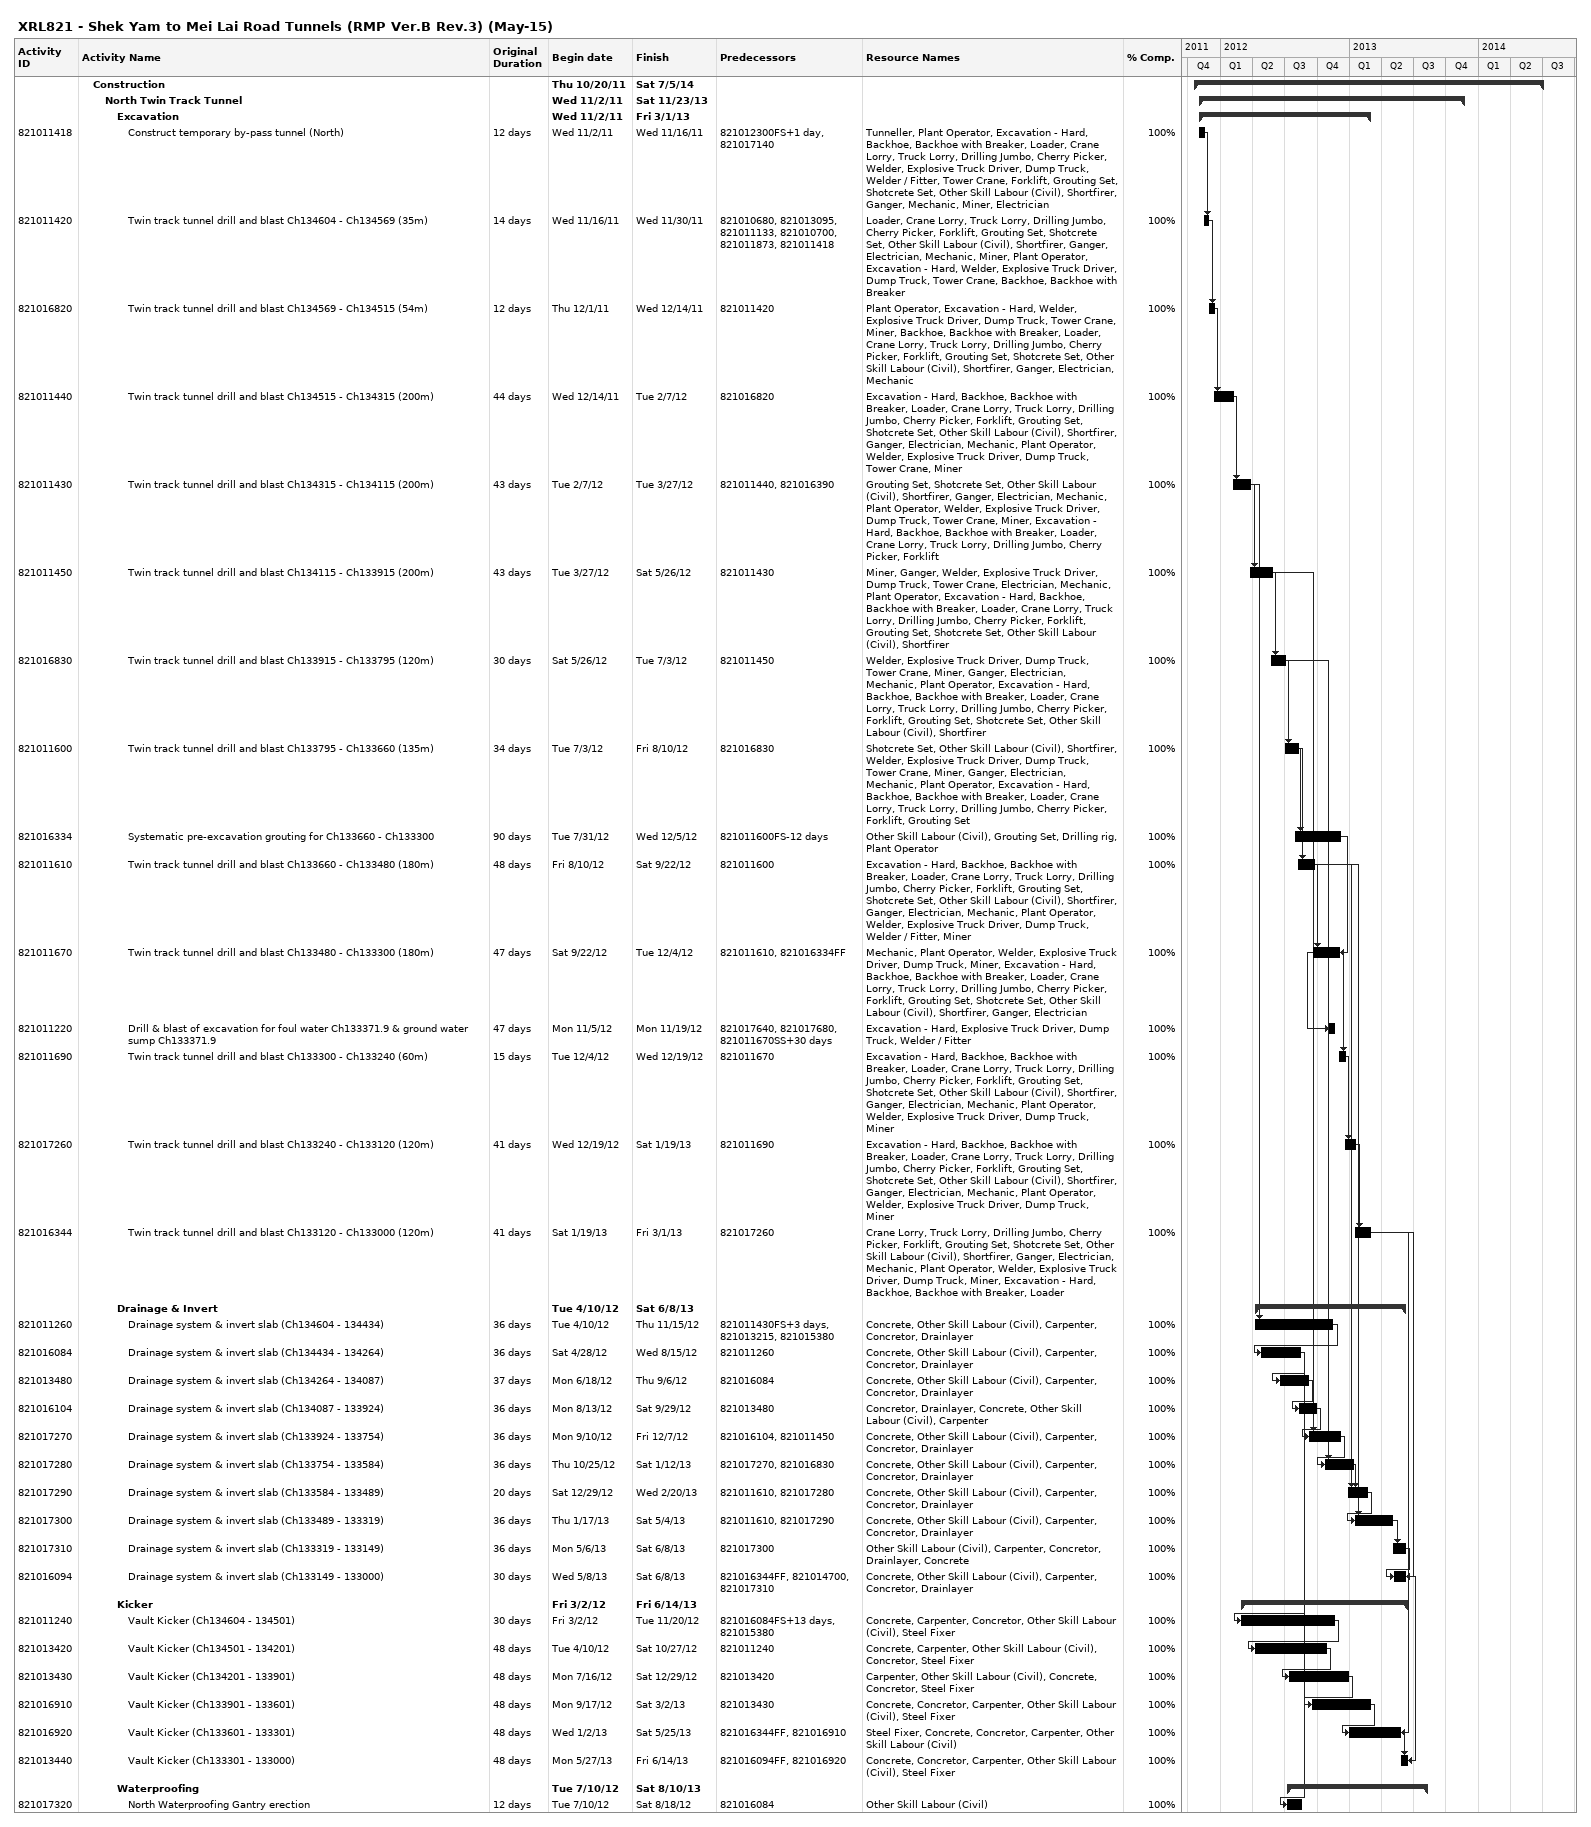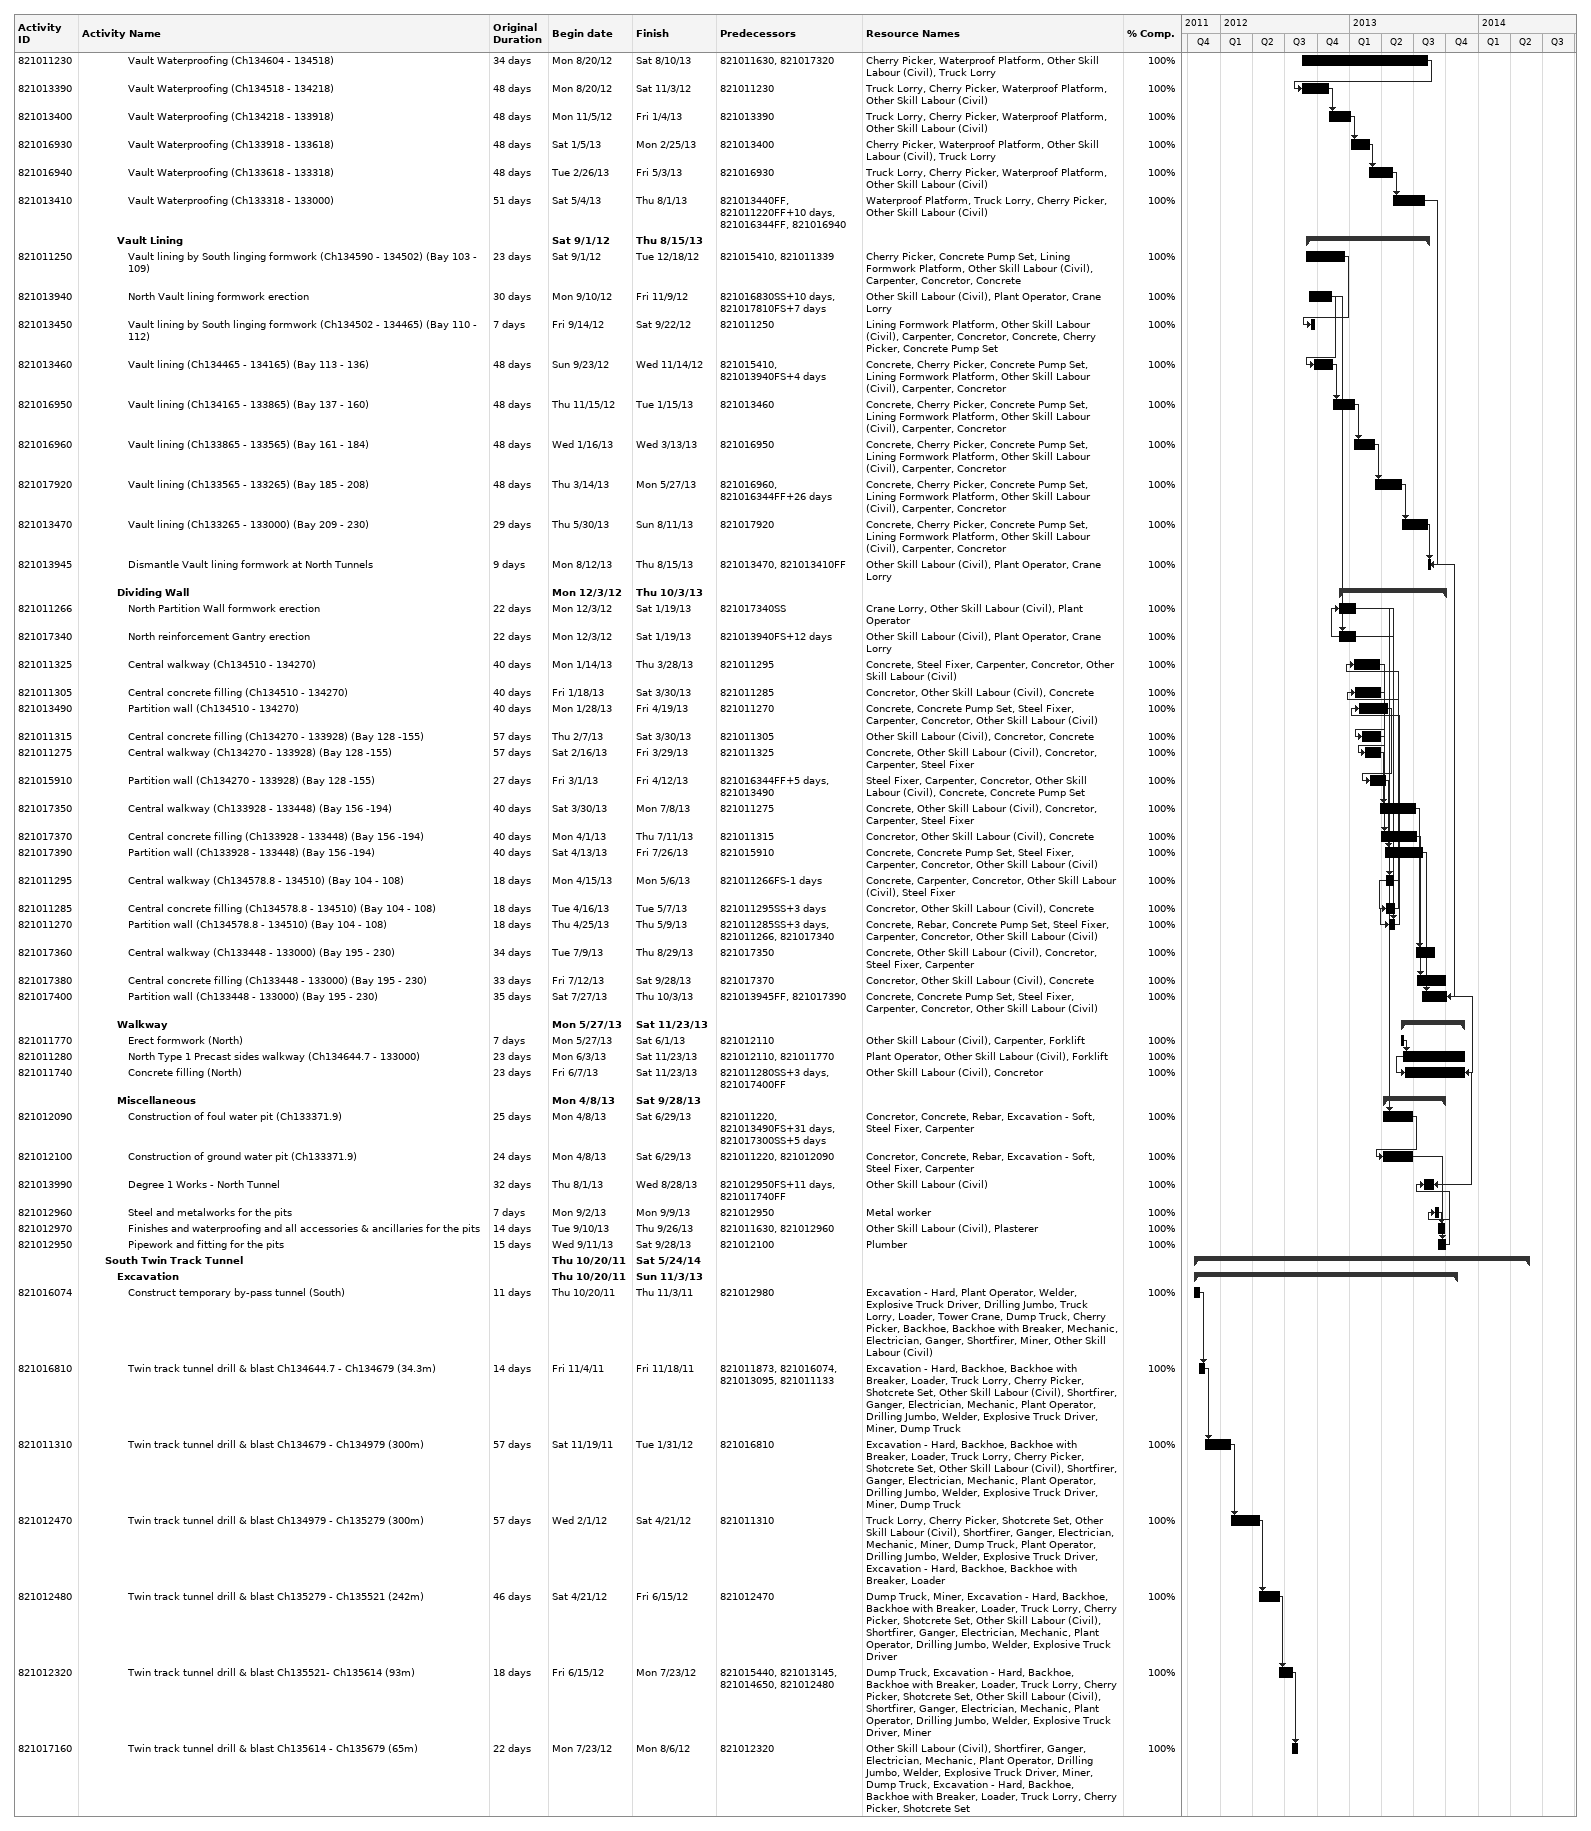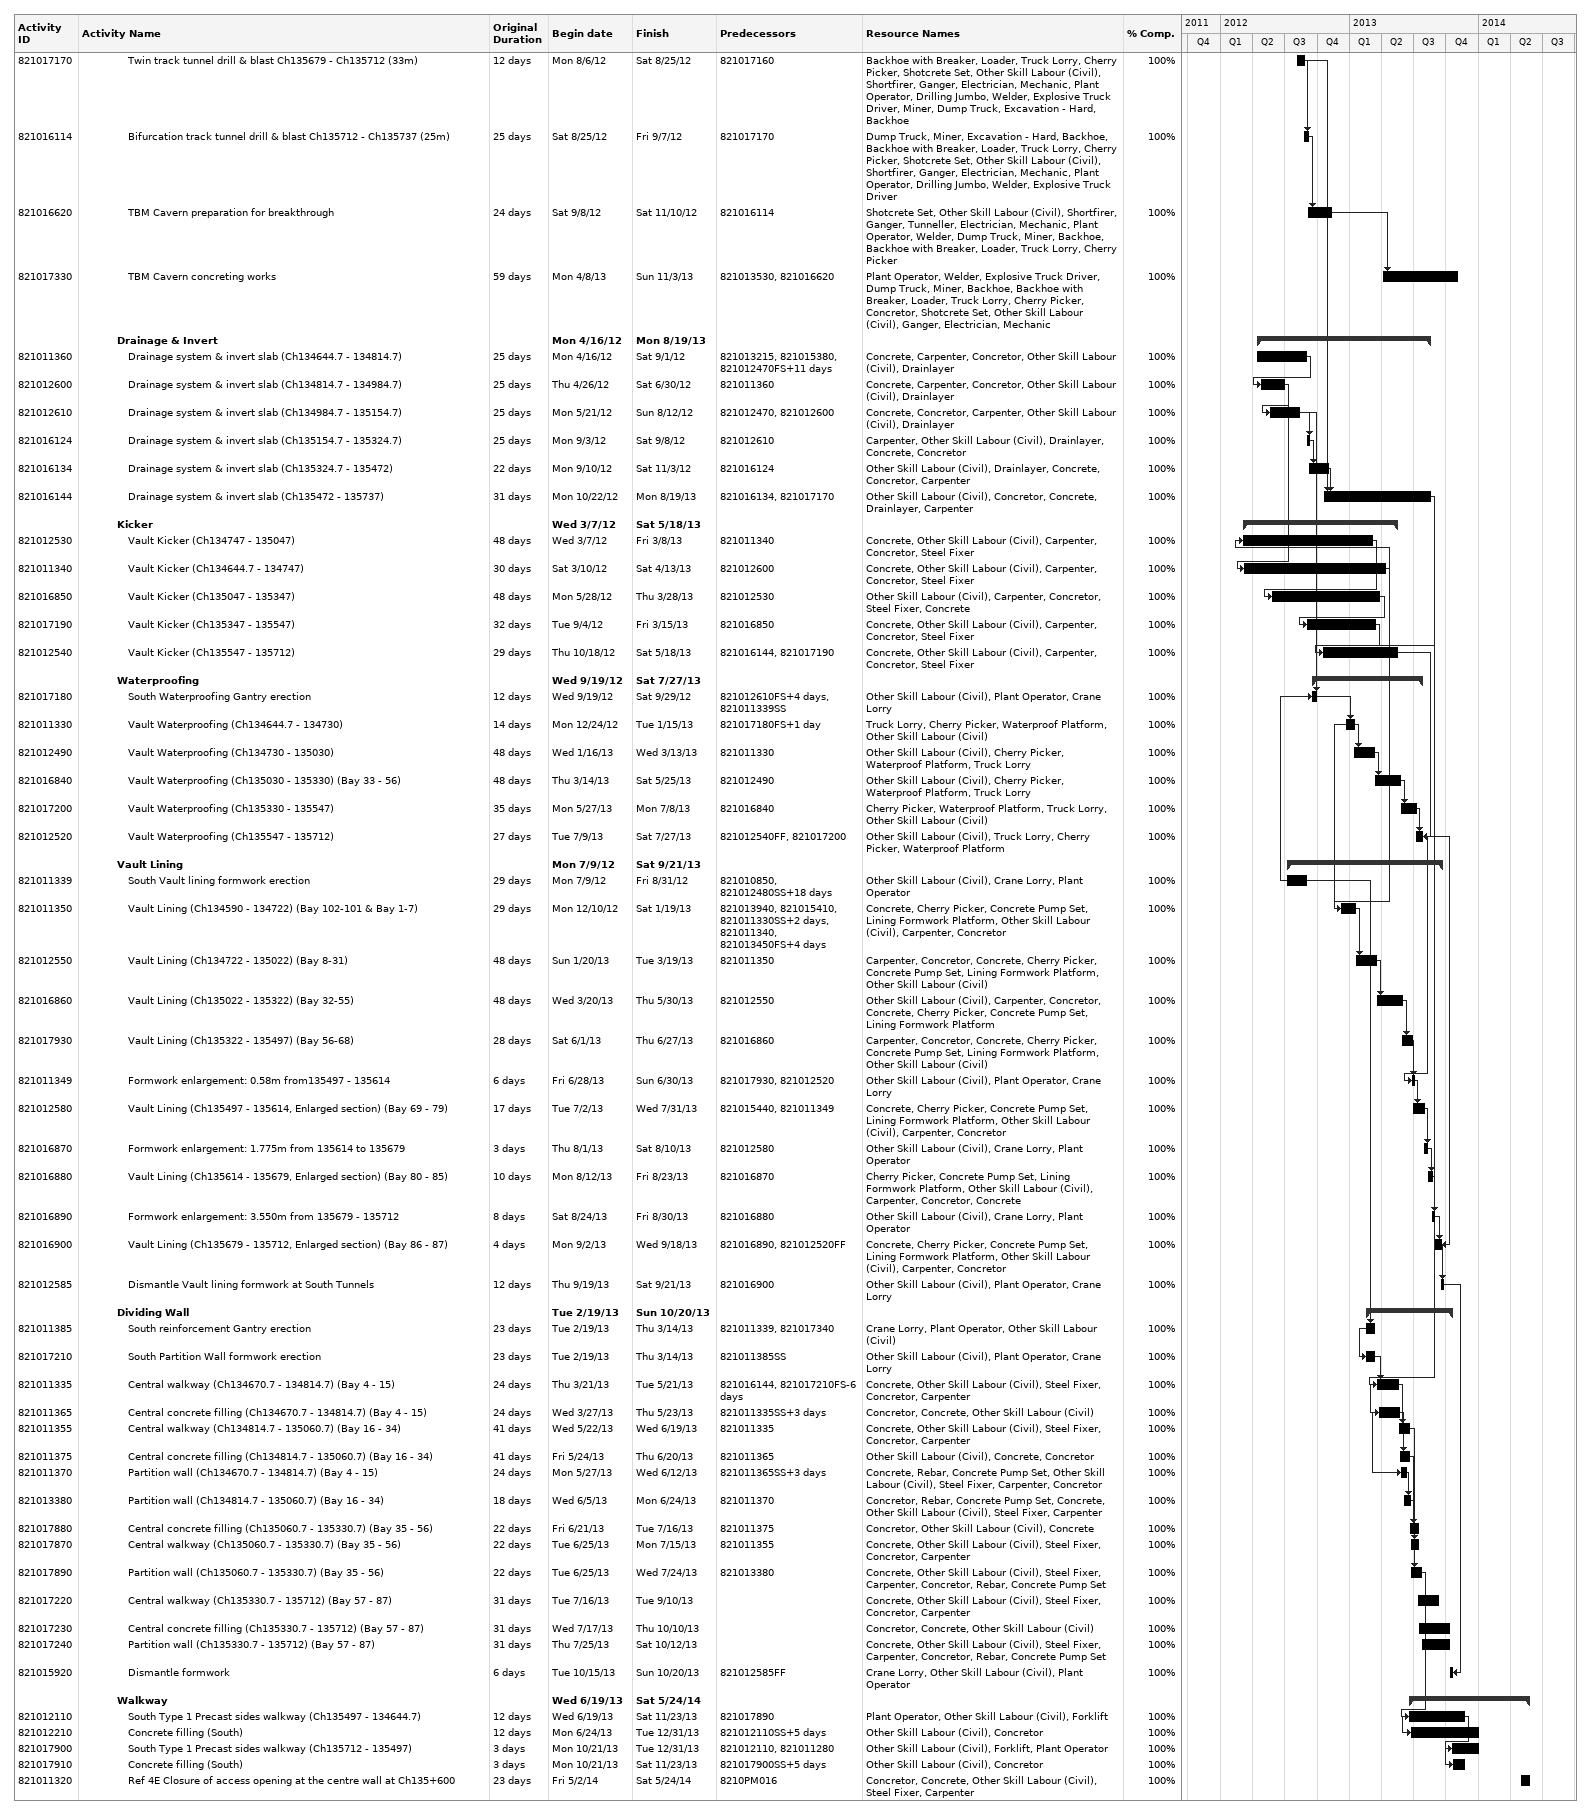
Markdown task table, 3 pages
XRL821 - Shek Yam to Mei Lai Road Tunnels (RMP Ver.B Rev.3) (May-15)

| ID | Level | Task | Original duration | Start | Finish | Predecessors | Resources | % complete |
|---|---|---|---|---|---|---|---|---|
|  | 2 | **Construction** |  | 2011-10-20 | 2014-07-05 |  |  |  |
|  | 3 | **North Twin Track Tunnel** |  | 2011-11-02 | 2013-11-23 |  |  |  |
|  | 4 | **Excavation** |  | 2011-11-02 | 2013-03-01 |  |  |  |
| 821011418 | 5 | Construct temporary by-pass tunnel (North) | 12d | 2011-11-02 | 2011-11-16 | 821012300FS+1d, 821017140 | Tunneller, Plant Operator, Excavation - Hard, Backhoe, Backhoe with Breaker, Loader, Crane Lorry, Truck Lorry, Drilling Jumbo, Cherry Picker, Welder, Explosive Truck Driver, Dump Truck, Welder / Fitter, Tower Crane, Forklift, Grouting Set, Shotcrete Set, Other Skill Labour (Civil), Shortfirer, Ganger, Mechanic, Miner, Electrician | 100 |
| 821011420 | 5 | Twin track tunnel drill and blast Ch134604 - Ch134569 (35m) | 14d | 2011-11-16 | 2011-11-30 | 821010680, 821013095, 821011133, 821010700, 821011873, 821011418 | Loader, Crane Lorry, Truck Lorry, Drilling Jumbo, Cherry Picker, Forklift, Grouting Set, Shotcrete Set, Other Skill Labour (Civil), Shortfirer, Ganger, Electrician, Mechanic, Miner, Plant Operator, Excavation - Hard, Welder, Explosive Truck Driver, Dump Truck, Tower Crane, Backhoe, Backhoe with Breaker | 100 |
| 821016820 | 5 | Twin track tunnel drill and blast Ch134569 - Ch134515 (54m) | 12d | 2011-12-01 | 2011-12-14 | 821011420 | Plant Operator, Excavation - Hard, Welder, Explosive Truck Driver, Dump Truck, Tower Crane, Miner, Backhoe, Backhoe with Breaker, Loader, Crane Lorry, Truck Lorry, Drilling Jumbo, Cherry Picker, Forklift, Grouting Set, Shotcrete Set, Other Skill Labour (Civil), Shortfirer, Ganger, Electrician, Mechanic | 100 |
| 821011440 | 5 | Twin track tunnel drill and blast Ch134515 - Ch134315 (200m) | 44d | 2011-12-14 | 2012-02-07 | 821016820 | Excavation - Hard, Backhoe, Backhoe with Breaker, Loader, Crane Lorry, Truck Lorry, Drilling Jumbo, Cherry Picker, Forklift, Grouting Set, Shotcrete Set, Other Skill Labour (Civil), Shortfirer, Ganger, Electrician, Mechanic, Plant Operator, Welder, Explosive Truck Driver, Dump Truck, Tower Crane, Miner | 100 |
| 821011430 | 5 | Twin track tunnel drill and blast Ch134315 - Ch134115 (200m) | 43d | 2012-02-07 | 2012-03-27 | 821011440, 821016390 | Grouting Set, Shotcrete Set, Other Skill Labour (Civil), Shortfirer, Ganger, Electrician, Mechanic, Plant Operator, Welder, Explosive Truck Driver, Dump Truck, Tower Crane, Miner, Excavation - Hard, Backhoe, Backhoe with Breaker, Loader, Crane Lorry, Truck Lorry, Drilling Jumbo, Cherry Picker, Forklift | 100 |
| 821011450 | 5 | Twin track tunnel drill and blast Ch134115 - Ch133915 (200m) | 43d | 2012-03-27 | 2012-05-26 | 821011430 | Miner, Ganger, Welder, Explosive Truck Driver, Dump Truck, Tower Crane, Electrician, Mechanic, Plant Operator, Excavation - Hard, Backhoe, Backhoe with Breaker, Loader, Crane Lorry, Truck Lorry, Drilling Jumbo, Cherry Picker, Forklift, Grouting Set, Shotcrete Set, Other Skill Labour (Civil), Shortfirer | 100 |
| 821016830 | 5 | Twin track tunnel drill and blast Ch133915 - Ch133795 (120m) | 30d | 2012-05-26 | 2012-07-03 | 821011450 | Welder, Explosive Truck Driver, Dump Truck, Tower Crane, Miner, Ganger, Electrician, Mechanic, Plant Operator, Excavation - Hard, Backhoe, Backhoe with Breaker, Loader, Crane Lorry, Truck Lorry, Drilling Jumbo, Cherry Picker, Forklift, Grouting Set, Shotcrete Set, Other Skill Labour (Civil), Shortfirer | 100 |
| 821011600 | 5 | Twin track tunnel drill and blast Ch133795 - Ch133660 (135m) | 34d | 2012-07-03 | 2012-08-10 | 821016830 | Shotcrete Set, Other Skill Labour (Civil), Shortfirer, Welder, Explosive Truck Driver, Dump Truck, Tower Crane, Miner, Ganger, Electrician, Mechanic, Plant Operator, Excavation - Hard, Backhoe, Backhoe with Breaker, Loader, Crane Lorry, Truck Lorry, Drilling Jumbo, Cherry Picker, Forklift, Grouting Set | 100 |
| 821016334 | 5 | Systematic pre-excavation grouting for Ch133660 - Ch133300 | 90d | 2012-07-31 | 2012-12-05 | 821011600FS-12d | Other Skill Labour (Civil), Grouting Set, Drilling rig, Plant Operator | 100 |
| 821011610 | 5 | Twin track tunnel drill and blast Ch133660 - Ch133480 (180m) | 48d | 2012-08-10 | 2012-09-22 | 821011600 | Excavation - Hard, Backhoe, Backhoe with Breaker, Loader, Crane Lorry, Truck Lorry, Drilling Jumbo, Cherry Picker, Forklift, Grouting Set, Shotcrete Set, Other Skill Labour (Civil), Shortfirer, Ganger, Electrician, Mechanic, Plant Operator, Welder, Explosive Truck Driver, Dump Truck, Welder / Fitter, Miner | 100 |
| 821011670 | 5 | Twin track tunnel drill and blast Ch133480 - Ch133300 (180m) | 47d | 2012-09-22 | 2012-12-04 | 821011610, 821016334FF | Mechanic, Plant Operator, Welder, Explosive Truck Driver, Dump Truck, Miner, Excavation - Hard, Backhoe, Backhoe with Breaker, Loader, Crane Lorry, Truck Lorry, Drilling Jumbo, Cherry Picker, Forklift, Grouting Set, Shotcrete Set, Other Skill Labour (Civil), Shortfirer, Ganger, Electrician | 100 |
| 821011220 | 5 | Drill & blast of excavation for foul water Ch133371.9 & ground water sump Ch133371.9 | 47d | 2012-11-05 | 2012-11-19 | 821017640, 821017680, 821011670SS+30d | Excavation - Hard, Explosive Truck Driver, Dump Truck, Welder / Fitter | 100 |
| 821011690 | 5 | Twin track tunnel drill and blast Ch133300 - Ch133240 (60m) | 15d | 2012-12-04 | 2012-12-19 | 821011670 | Excavation - Hard, Backhoe, Backhoe with Breaker, Loader, Crane Lorry, Truck Lorry, Drilling Jumbo, Cherry Picker, Forklift, Grouting Set, Shotcrete Set, Other Skill Labour (Civil), Shortfirer, Ganger, Electrician, Mechanic, Plant Operator, Welder, Explosive Truck Driver, Dump Truck, Miner | 100 |
| 821017260 | 5 | Twin track tunnel drill and blast Ch133240 - Ch133120 (120m) | 41d | 2012-12-19 | 2013-01-19 | 821011690 | Excavation - Hard, Backhoe, Backhoe with Breaker, Loader, Crane Lorry, Truck Lorry, Drilling Jumbo, Cherry Picker, Forklift, Grouting Set, Shotcrete Set, Other Skill Labour (Civil), Shortfirer, Ganger, Electrician, Mechanic, Plant Operator, Welder, Explosive Truck Driver, Dump Truck, Miner | 100 |
| 821016344 | 5 | Twin track tunnel drill and blast Ch133120 - Ch133000 (120m) | 41d | 2013-01-19 | 2013-03-01 | 821017260 | Crane Lorry, Truck Lorry, Drilling Jumbo, Cherry Picker, Forklift, Grouting Set, Shotcrete Set, Other Skill Labour (Civil), Shortfirer, Ganger, Electrician, Mechanic, Plant Operator, Welder, Explosive Truck Driver, Dump Truck, Miner, Excavation - Hard, Backhoe, Backhoe with Breaker, Loader | 100 |
|  | 4 | **Drainage & Invert** |  | 2012-04-10 | 2013-06-08 |  |  |  |
| 821011260 | 5 | Drainage system & invert slab (Ch134604 - 134434) | 36d | 2012-04-10 | 2012-11-15 | 821011430FS+3d, 821013215, 821015380 | Concrete, Other Skill Labour (Civil), Carpenter, Concretor, Drainlayer | 100 |
| 821016084 | 5 | Drainage system & invert slab (Ch134434 - 134264) | 36d | 2012-04-28 | 2012-08-15 | 821011260 | Concrete, Other Skill Labour (Civil), Carpenter, Concretor, Drainlayer | 100 |
| 821013480 | 5 | Drainage system & invert slab (Ch134264 - 134087) | 37d | 2012-06-18 | 2012-09-06 | 821016084 | Concrete, Other Skill Labour (Civil), Carpenter, Concretor, Drainlayer | 100 |
| 821016104 | 5 | Drainage system & invert slab (Ch134087 - 133924) | 36d | 2012-08-13 | 2012-09-29 | 821013480 | Concretor, Drainlayer, Concrete, Other Skill Labour (Civil), Carpenter | 100 |
| 821017270 | 5 | Drainage system & invert slab (Ch133924 - 133754) | 36d | 2012-09-10 | 2012-12-07 | 821016104, 821011450 | Concrete, Other Skill Labour (Civil), Carpenter, Concretor, Drainlayer | 100 |
| 821017280 | 5 | Drainage system & invert slab (Ch133754 - 133584) | 36d | 2012-10-25 | 2013-01-12 | 821017270, 821016830 | Concrete, Other Skill Labour (Civil), Carpenter, Concretor, Drainlayer | 100 |
| 821017290 | 5 | Drainage system & invert slab (Ch133584 - 133489) | 20d | 2012-12-29 | 2013-02-20 | 821011610, 821017280 | Concrete, Other Skill Labour (Civil), Carpenter, Concretor, Drainlayer | 100 |
| 821017300 | 5 | Drainage system & invert slab (Ch133489 - 133319) | 36d | 2013-01-17 | 2013-05-04 | 821011610, 821017290 | Concrete, Other Skill Labour (Civil), Carpenter, Concretor, Drainlayer | 100 |
| 821017310 | 5 | Drainage system & invert slab (Ch133319 - 133149) | 36d | 2013-05-06 | 2013-06-08 | 821017300 | Other Skill Labour (Civil), Carpenter, Concretor, Drainlayer, Concrete | 100 |
| 821016094 | 5 | Drainage system & invert slab (Ch133149 - 133000) | 30d | 2013-05-08 | 2013-06-08 | 821016344FF, 821014700, 821017310 | Concrete, Other Skill Labour (Civil), Carpenter, Concretor, Drainlayer | 100 |
|  | 4 | **Kicker** |  | 2012-03-02 | 2013-06-14 |  |  |  |
| 821011240 | 5 | Vault Kicker (Ch134604 - 134501) | 30d | 2012-03-02 | 2012-11-20 | 821016084FS+13d, 821015380 | Concrete, Carpenter, Concretor, Other Skill Labour (Civil), Steel Fixer | 100 |
| 821013420 | 5 | Vault Kicker (Ch134501 - 134201) | 48d | 2012-04-10 | 2012-10-27 | 821011240 | Concrete, Carpenter, Other Skill Labour (Civil), Concretor, Steel Fixer | 100 |
| 821013430 | 5 | Vault Kicker (Ch134201 - 133901) | 48d | 2012-07-16 | 2012-12-29 | 821013420 | Carpenter, Other Skill Labour (Civil), Concrete, Concretor, Steel Fixer | 100 |
| 821016910 | 5 | Vault Kicker (Ch133901 - 133601) | 48d | 2012-09-17 | 2013-03-02 | 821013430 | Concrete, Concretor, Carpenter, Other Skill Labour (Civil), Steel Fixer | 100 |
| 821016920 | 5 | Vault Kicker (Ch133601 - 133301) | 48d | 2013-01-02 | 2013-05-25 | 821016344FF, 821016910 | Steel Fixer, Concrete, Concretor, Carpenter, Other Skill Labour (Civil) | 100 |
| 821013440 | 5 | Vault Kicker (Ch133301 - 133000) | 48d | 2013-05-27 | 2013-06-14 | 821016094FF, 821016920 | Concrete, Concretor, Carpenter, Other Skill Labour (Civil), Steel Fixer | 100 |
|  | 4 | **Waterproofing** |  | 2012-07-10 | 2013-08-10 |  |  |  |
| 821017320 | 5 | North Waterproofing Gantry erection | 12d | 2012-07-10 | 2012-08-18 | 821016084 | Other Skill Labour (Civil) | 100 |
| 821011230 | 5 | Vault Waterproofing (Ch134604 - 134518) | 34d | 2012-08-20 | 2013-08-10 | 821011630, 821017320 | Cherry Picker, Waterproof Platform, Other Skill Labour (Civil), Truck Lorry | 100 |
| 821013390 | 5 | Vault Waterproofing (Ch134518 - 134218) | 48d | 2012-08-20 | 2012-11-03 | 821011230 | Truck Lorry, Cherry Picker, Waterproof Platform, Other Skill Labour (Civil) | 100 |
| 821013400 | 5 | Vault Waterproofing (Ch134218 - 133918) | 48d | 2012-11-05 | 2013-01-04 | 821013390 | Truck Lorry, Cherry Picker, Waterproof Platform, Other Skill Labour (Civil) | 100 |
| 821016930 | 5 | Vault Waterproofing (Ch133918 - 133618) | 48d | 2013-01-05 | 2013-02-25 | 821013400 | Cherry Picker, Waterproof Platform, Other Skill Labour (Civil), Truck Lorry | 100 |
| 821016940 | 5 | Vault Waterproofing (Ch133618 - 133318) | 48d | 2013-02-26 | 2013-05-03 | 821016930 | Truck Lorry, Cherry Picker, Waterproof Platform, Other Skill Labour (Civil) | 100 |
| 821013410 | 5 | Vault Waterproofing (Ch133318 - 133000) | 51d | 2013-05-04 | 2013-08-01 | 821013440FF, 821011220FF+10d, 821016344FF, 821016940 | Waterproof Platform, Truck Lorry, Cherry Picker, Other Skill Labour (Civil) | 100 |
|  | 4 | **Vault Lining** |  | 2012-09-01 | 2013-08-15 |  |  |  |
| 821011250 | 5 | Vault lining by South linging formwork (Ch134590 - 134502) (Bay 103 - 109) | 23d | 2012-09-01 | 2012-12-18 | 821015410, 821011339 | Cherry Picker, Concrete Pump Set, Lining Formwork Platform, Other Skill Labour (Civil), Carpenter, Concretor, Concrete | 100 |
| 821013940 | 5 | North Vault lining formwork erection | 30d | 2012-09-10 | 2012-11-09 | 821016830SS+10d, 821017810FS+7d | Other Skill Labour (Civil), Plant Operator, Crane Lorry | 100 |
| 821013450 | 5 | Vault lining by South linging formwork (Ch134502 - 134465) (Bay 110 - 112) | 7d | 2012-09-14 | 2012-09-22 | 821011250 | Lining Formwork Platform, Other Skill Labour (Civil), Carpenter, Concretor, Concrete, Cherry Picker, Concrete Pump Set | 100 |
| 821013460 | 5 | Vault lining (Ch134465 - 134165) (Bay 113 - 136) | 48d | 2012-09-23 | 2012-11-14 | 821015410, 821013940FS+4d | Concrete, Cherry Picker, Concrete Pump Set, Lining Formwork Platform, Other Skill Labour (Civil), Carpenter, Concretor | 100 |
| 821016950 | 5 | Vault lining (Ch134165 - 133865) (Bay 137 - 160) | 48d | 2012-11-15 | 2013-01-15 | 821013460 | Concrete, Cherry Picker, Concrete Pump Set, Lining Formwork Platform, Other Skill Labour (Civil), Carpenter, Concretor | 100 |
| 821016960 | 5 | Vault lining (Ch133865 - 133565) (Bay 161 - 184) | 48d | 2013-01-16 | 2013-03-13 | 821016950 | Concrete, Cherry Picker, Concrete Pump Set, Lining Formwork Platform, Other Skill Labour (Civil), Carpenter, Concretor | 100 |
| 821017920 | 5 | Vault lining (Ch133565 - 133265) (Bay 185 - 208) | 48d | 2013-03-14 | 2013-05-27 | 821016960, 821016344FF+26d | Concrete, Cherry Picker, Concrete Pump Set, Lining Formwork Platform, Other Skill Labour (Civil), Carpenter, Concretor | 100 |
| 821013470 | 5 | Vault lining (Ch133265 - 133000) (Bay 209 - 230) | 29d | 2013-05-30 | 2013-08-11 | 821017920 | Concrete, Cherry Picker, Concrete Pump Set, Lining Formwork Platform, Other Skill Labour (Civil), Carpenter, Concretor | 100 |
| 821013945 | 5 | Dismantle Vault lining formwork at North Tunnels | 9d | 2013-08-12 | 2013-08-15 | 821013470, 821013410FF | Other Skill Labour (Civil), Plant Operator, Crane Lorry | 100 |
|  | 4 | **Dividing Wall** |  | 2012-12-03 | 2013-10-03 |  |  |  |
| 821011266 | 5 | North Partition Wall formwork erection | 22d | 2012-12-03 | 2013-01-19 | 821017340SS | Crane Lorry, Other Skill Labour (Civil), Plant Operator | 100 |
| 821017340 | 5 | North reinforcement Gantry erection | 22d | 2012-12-03 | 2013-01-19 | 821013940FS+12d | Other Skill Labour (Civil), Plant Operator, Crane Lorry | 100 |
| 821011325 | 5 | Central walkway (Ch134510 - 134270) | 40d | 2013-01-14 | 2013-03-28 | 821011295 | Concrete, Steel Fixer, Carpenter, Concretor, Other Skill Labour (Civil) | 100 |
| 821011305 | 5 | Central concrete filling (Ch134510 - 134270) | 40d | 2013-01-18 | 2013-03-30 | 821011285 | Concretor, Other Skill Labour (Civil), Concrete | 100 |
| 821013490 | 5 | Partition wall (Ch134510 - 134270) | 40d | 2013-01-28 | 2013-04-19 | 821011270 | Concrete, Concrete Pump Set, Steel Fixer, Carpenter, Concretor, Other Skill Labour (Civil) | 100 |
| 821011315 | 5 | Central concrete filling (Ch134270 - 133928) (Bay 128 -155) | 57d | 2013-02-07 | 2013-03-30 | 821011305 | Other Skill Labour (Civil), Concretor, Concrete | 100 |
| 821011275 | 5 | Central walkway (Ch134270 - 133928) (Bay 128 -155) | 57d | 2013-02-16 | 2013-03-29 | 821011325 | Concrete, Other Skill Labour (Civil), Concretor, Carpenter, Steel Fixer | 100 |
| 821015910 | 5 | Partition wall (Ch134270 - 133928) (Bay 128 -155) | 27d | 2013-03-01 | 2013-04-12 | 821016344FF+5d, 821013490 | Steel Fixer, Carpenter, Concretor, Other Skill Labour (Civil), Concrete, Concrete Pump Set | 100 |
| 821017350 | 5 | Central walkway (Ch133928 - 133448) (Bay 156 -194) | 40d | 2013-03-30 | 2013-07-08 | 821011275 | Concrete, Other Skill Labour (Civil), Concretor, Carpenter, Steel Fixer | 100 |
| 821017370 | 5 | Central concrete filling (Ch133928 - 133448) (Bay 156 -194) | 40d | 2013-04-01 | 2013-07-11 | 821011315 | Concretor, Other Skill Labour (Civil), Concrete | 100 |
| 821017390 | 5 | Partition wall (Ch133928 - 133448) (Bay 156 -194) | 40d | 2013-04-13 | 2013-07-26 | 821015910 | Concrete, Concrete Pump Set, Steel Fixer, Carpenter, Concretor, Other Skill Labour (Civil) | 100 |
| 821011295 | 5 | Central walkway (Ch134578.8 - 134510) (Bay 104 - 108) | 18d | 2013-04-15 | 2013-05-06 | 821011266FS-1d | Concrete, Carpenter, Concretor, Other Skill Labour (Civil), Steel Fixer | 100 |
| 821011285 | 5 | Central concrete filling (Ch134578.8 - 134510) (Bay 104 - 108) | 18d | 2013-04-16 | 2013-05-07 | 821011295SS+3d | Concretor, Other Skill Labour (Civil), Concrete | 100 |
| 821011270 | 5 | Partition wall (Ch134578.8 - 134510) (Bay 104 - 108) | 18d | 2013-04-25 | 2013-05-09 | 821011285SS+3d, 821011266, 821017340 | Concrete, Rebar, Concrete Pump Set, Steel Fixer, Carpenter, Concretor, Other Skill Labour (Civil) | 100 |
| 821017360 | 5 | Central walkway (Ch133448 - 133000) (Bay 195 - 230) | 34d | 2013-07-09 | 2013-08-29 | 821017350 | Concrete, Other Skill Labour (Civil), Concretor, Steel Fixer, Carpenter | 100 |
| 821017380 | 5 | Central concrete filling (Ch133448 - 133000) (Bay 195 - 230) | 33d | 2013-07-12 | 2013-09-28 | 821017370 | Concretor, Other Skill Labour (Civil), Concrete | 100 |
| 821017400 | 5 | Partition wall (Ch133448 - 133000) (Bay 195 - 230) | 35d | 2013-07-27 | 2013-10-03 | 821013945FF, 821017390 | Concrete, Concrete Pump Set, Steel Fixer, Carpenter, Concretor, Other Skill Labour (Civil) | 100 |
|  | 4 | **Walkway** |  | 2013-05-27 | 2013-11-23 |  |  |  |
| 821011770 | 5 | Erect formwork (North) | 7d | 2013-05-27 | 2013-06-01 | 821012110 | Other Skill Labour (Civil), Carpenter, Forklift | 100 |
| 821011280 | 5 | North Type 1 Precast sides walkway (Ch134644.7 - 133000) | 23d | 2013-06-03 | 2013-11-23 | 821012110, 821011770 | Plant Operator, Other Skill Labour (Civil), Forklift | 100 |
| 821011740 | 5 | Concrete filling (North) | 23d | 2013-06-07 | 2013-11-23 | 821011280SS+3d, 821017400FF | Other Skill Labour (Civil), Concretor | 100 |
|  | 4 | **Miscellaneous** |  | 2013-04-08 | 2013-09-28 |  |  |  |
| 821012090 | 5 | Construction of foul water pit (Ch133371.9) | 25d | 2013-04-08 | 2013-06-29 | 821011220, 821013490FS+31d, 821017300SS+5d | Concretor, Concrete, Rebar, Excavation - Soft, Steel Fixer, Carpenter | 100 |
| 821012100 | 5 | Construction of ground water pit (Ch133371.9) | 24d | 2013-04-08 | 2013-06-29 | 821011220, 821012090 | Concretor, Concrete, Rebar, Excavation - Soft, Steel Fixer, Carpenter | 100 |
| 821013990 | 5 | Degree 1 Works - North Tunnel | 32d | 2013-08-01 | 2013-08-28 | 821012950FS+11d, 821011740FF | Other Skill Labour (Civil) | 100 |
| 821012960 | 5 | Steel and metalworks for the pits | 7d | 2013-09-02 | 2013-09-09 | 821012950 | Metal worker | 100 |
| 821012970 | 5 | Finishes and waterproofing and all accessories & ancillaries for the pits | 14d | 2013-09-10 | 2013-09-26 | 821011630, 821012960 | Other Skill Labour (Civil), Plasterer | 100 |
| 821012950 | 5 | Pipework and fitting for the pits | 15d | 2013-09-11 | 2013-09-28 | 821012100 | Plumber | 100 |
|  | 3 | **South Twin Track Tunnel** |  | 2011-10-20 | 2014-05-24 |  |  |  |
|  | 4 | **Excavation** |  | 2011-10-20 | 2013-11-03 |  |  |  |
| 821016074 | 5 | Construct temporary by-pass tunnel (South) | 11d | 2011-10-20 | 2011-11-03 | 821012980 | Excavation - Hard, Plant Operator, Welder, Explosive Truck Driver, Drilling Jumbo, Truck Lorry, Loader, Tower Crane, Dump Truck, Cherry Picker, Backhoe, Backhoe with Breaker, Mechanic, Electrician, Ganger, Shortfirer, Miner, Other Skill Labour (Civil) | 100 |
| 821016810 | 5 | Twin track tunnel drill & blast Ch134644.7 - Ch134679 (34.3m) | 14d | 2011-11-04 | 2011-11-18 | 821011873, 821016074, 821013095, 821011133 | Excavation - Hard, Backhoe, Backhoe with Breaker, Loader, Truck Lorry, Cherry Picker, Shotcrete Set, Other Skill Labour (Civil), Shortfirer, Ganger, Electrician, Mechanic, Plant Operator, Drilling Jumbo, Welder, Explosive Truck Driver, Miner, Dump Truck | 100 |
| 821011310 | 5 | Twin track tunnel drill & blast Ch134679 - Ch134979 (300m) | 57d | 2011-11-19 | 2012-01-31 | 821016810 | Excavation - Hard, Backhoe, Backhoe with Breaker, Loader, Truck Lorry, Cherry Picker, Shotcrete Set, Other Skill Labour (Civil), Shortfirer, Ganger, Electrician, Mechanic, Plant Operator, Drilling Jumbo, Welder, Explosive Truck Driver, Miner, Dump Truck | 100 |
| 821012470 | 5 | Twin track tunnel drill & blast Ch134979 - Ch135279 (300m) | 57d | 2012-02-01 | 2012-04-21 | 821011310 | Truck Lorry, Cherry Picker, Shotcrete Set, Other Skill Labour (Civil), Shortfirer, Ganger, Electrician, Mechanic, Miner, Dump Truck, Plant Operator, Drilling Jumbo, Welder, Explosive Truck Driver, Excavation - Hard, Backhoe, Backhoe with Breaker, Loader | 100 |
| 821012480 | 5 | Twin track tunnel drill & blast Ch135279 - Ch135521 (242m) | 46d | 2012-04-21 | 2012-06-15 | 821012470 | Dump Truck, Miner, Excavation - Hard, Backhoe, Backhoe with Breaker, Loader, Truck Lorry, Cherry Picker, Shotcrete Set, Other Skill Labour (Civil), Shortfirer, Ganger, Electrician, Mechanic, Plant Operator, Drilling Jumbo, Welder, Explosive Truck Driver | 100 |
| 821012320 | 5 | Twin track tunnel drill & blast Ch135521- Ch135614 (93m) | 18d | 2012-06-15 | 2012-07-23 | 821015440, 821013145, 821014650, 821012480 | Dump Truck, Excavation - Hard, Backhoe, Backhoe with Breaker, Loader, Truck Lorry, Cherry Picker, Shotcrete Set, Other Skill Labour (Civil), Shortfirer, Ganger, Electrician, Mechanic, Plant Operator, Drilling Jumbo, Welder, Explosive Truck Driver, Miner | 100 |
| 821017160 | 5 | Twin track tunnel drill & blast Ch135614 - Ch135679 (65m) | 22d | 2012-07-23 | 2012-08-06 | 821012320 | Other Skill Labour (Civil), Shortfirer, Ganger, Electrician, Mechanic, Plant Operator, Drilling Jumbo, Welder, Explosive Truck Driver, Miner, Dump Truck, Excavation - Hard, Backhoe, Backhoe with Breaker, Loader, Truck Lorry, Cherry Picker, Shotcrete Set | 100 |
| 821017170 | 5 | Twin track tunnel drill & blast Ch135679 - Ch135712 (33m) | 12d | 2012-08-06 | 2012-08-25 | 821017160 | Backhoe with Breaker, Loader, Truck Lorry, Cherry Picker, Shotcrete Set, Other Skill Labour (Civil), Shortfirer, Ganger, Electrician, Mechanic, Plant Operator, Drilling Jumbo, Welder, Explosive Truck Driver, Miner, Dump Truck, Excavation - Hard, Backhoe | 100 |
| 821016114 | 5 | Bifurcation track tunnel drill & blast Ch135712 - Ch135737 (25m) | 25d | 2012-08-25 | 2012-09-07 | 821017170 | Dump Truck, Miner, Excavation - Hard, Backhoe, Backhoe with Breaker, Loader, Truck Lorry, Cherry Picker, Shotcrete Set, Other Skill Labour (Civil), Shortfirer, Ganger, Electrician, Mechanic, Plant Operator, Drilling Jumbo, Welder, Explosive Truck Driver | 100 |
| 821016620 | 5 | TBM Cavern preparation for breakthrough | 24d | 2012-09-08 | 2012-11-10 | 821016114 | Shotcrete Set, Other Skill Labour (Civil), Shortfirer, Ganger, Tunneller, Electrician, Mechanic, Plant Operator, Welder, Dump Truck, Miner, Backhoe, Backhoe with Breaker, Loader, Truck Lorry, Cherry Picker | 100 |
| 821017330 | 5 | TBM Cavern concreting works | 59d | 2013-04-08 | 2013-11-03 | 821013530, 821016620 | Plant Operator, Welder, Explosive Truck Driver, Dump Truck, Miner, Backhoe, Backhoe with Breaker, Loader, Truck Lorry, Cherry Picker, Concretor, Shotcrete Set, Other Skill Labour (Civil), Ganger, Electrician, Mechanic | 100 |
|  | 4 | **Drainage & Invert** |  | 2012-04-16 | 2013-08-19 |  |  |  |
| 821011360 | 5 | Drainage system & invert slab (Ch134644.7 - 134814.7) | 25d | 2012-04-16 | 2012-09-01 | 821013215, 821015380, 821012470FS+11d | Concrete, Carpenter, Concretor, Other Skill Labour (Civil), Drainlayer | 100 |
| 821012600 | 5 | Drainage system & invert slab (Ch134814.7 - 134984.7) | 25d | 2012-04-26 | 2012-06-30 | 821011360 | Concrete, Carpenter, Concretor, Other Skill Labour (Civil), Drainlayer | 100 |
| 821012610 | 5 | Drainage system & invert slab (Ch134984.7 - 135154.7) | 25d | 2012-05-21 | 2012-08-12 | 821012470, 821012600 | Concrete, Concretor, Carpenter, Other Skill Labour (Civil), Drainlayer | 100 |
| 821016124 | 5 | Drainage system & invert slab (Ch135154.7 - 135324.7) | 25d | 2012-09-03 | 2012-09-08 | 821012610 | Carpenter, Other Skill Labour (Civil), Drainlayer, Concrete, Concretor | 100 |
| 821016134 | 5 | Drainage system & invert slab (Ch135324.7 - 135472) | 22d | 2012-09-10 | 2012-11-03 | 821016124 | Other Skill Labour (Civil), Drainlayer, Concrete, Concretor, Carpenter | 100 |
| 821016144 | 5 | Drainage system & invert slab (Ch135472 - 135737) | 31d | 2012-10-22 | 2013-08-19 | 821016134, 821017170 | Other Skill Labour (Civil), Concretor, Concrete, Drainlayer, Carpenter | 100 |
|  | 4 | **Kicker** |  | 2012-03-07 | 2013-05-18 |  |  |  |
| 821012530 | 5 | Vault Kicker (Ch134747 - 135047) | 48d | 2012-03-07 | 2013-03-08 | 821011340 | Concrete, Other Skill Labour (Civil), Carpenter, Concretor, Steel Fixer | 100 |
| 821011340 | 5 | Vault Kicker (Ch134644.7 - 134747) | 30d | 2012-03-10 | 2013-04-13 | 821012600 | Concrete, Other Skill Labour (Civil), Carpenter, Concretor, Steel Fixer | 100 |
| 821016850 | 5 | Vault Kicker (Ch135047 - 135347) | 48d | 2012-05-28 | 2013-03-28 | 821012530 | Other Skill Labour (Civil), Carpenter, Concretor, Steel Fixer, Concrete | 100 |
| 821017190 | 5 | Vault Kicker (Ch135347 - 135547) | 32d | 2012-09-04 | 2013-03-15 | 821016850 | Concrete, Other Skill Labour (Civil), Carpenter, Concretor, Steel Fixer | 100 |
| 821012540 | 5 | Vault Kicker (Ch135547 - 135712) | 29d | 2012-10-18 | 2013-05-18 | 821016144, 821017190 | Concrete, Other Skill Labour (Civil), Carpenter, Concretor, Steel Fixer | 100 |
|  | 4 | **Waterproofing** |  | 2012-09-19 | 2013-07-27 |  |  |  |
| 821017180 | 5 | South Waterproofing Gantry erection | 12d | 2012-09-19 | 2012-09-29 | 821012610FS+4d, 821011339SS | Other Skill Labour (Civil), Plant Operator, Crane Lorry | 100 |
| 821011330 | 5 | Vault Waterproofing (Ch134644.7 - 134730) | 14d | 2012-12-24 | 2013-01-15 | 821017180FS+1d | Truck Lorry, Cherry Picker, Waterproof Platform, Other Skill Labour (Civil) | 100 |
| 821012490 | 5 | Vault Waterproofing (Ch134730 - 135030) | 48d | 2013-01-16 | 2013-03-13 | 821011330 | Other Skill Labour (Civil), Cherry Picker, Waterproof Platform, Truck Lorry | 100 |
| 821016840 | 5 | Vault Waterproofing (Ch135030 - 135330) (Bay 33 - 56) | 48d | 2013-03-14 | 2013-05-25 | 821012490 | Other Skill Labour (Civil), Cherry Picker, Waterproof Platform, Truck Lorry | 100 |
| 821017200 | 5 | Vault Waterproofing (Ch135330 - 135547) | 35d | 2013-05-27 | 2013-07-08 | 821016840 | Cherry Picker, Waterproof Platform, Truck Lorry, Other Skill Labour (Civil) | 100 |
| 821012520 | 5 | Vault Waterproofing (Ch135547 - 135712) | 27d | 2013-07-09 | 2013-07-27 | 821012540FF, 821017200 | Other Skill Labour (Civil), Truck Lorry, Cherry Picker, Waterproof Platform | 100 |
|  | 4 | **Vault Lining** |  | 2012-07-09 | 2013-09-21 |  |  |  |
| 821011339 | 5 | South Vault lining formwork erection | 29d | 2012-07-09 | 2012-08-31 | 821010850, 821012480SS+18d | Other Skill Labour (Civil), Crane Lorry, Plant Operator | 100 |
| 821011350 | 5 | Vault Lining (Ch134590 - 134722) (Bay 102-101 & Bay 1-7) | 29d | 2012-12-10 | 2013-01-19 | 821013940, 821015410, 821011330SS+2d, 821011340, 821013450FS+4d | Concrete, Cherry Picker, Concrete Pump Set, Lining Formwork Platform, Other Skill Labour (Civil), Carpenter, Concretor | 100 |
| 821012550 | 5 | Vault Lining (Ch134722 - 135022) (Bay 8-31) | 48d | 2013-01-20 | 2013-03-19 | 821011350 | Carpenter, Concretor, Concrete, Cherry Picker, Concrete Pump Set, Lining Formwork Platform, Other Skill Labour (Civil) | 100 |
| 821016860 | 5 | Vault Lining (Ch135022 - 135322) (Bay 32-55) | 48d | 2013-03-20 | 2013-05-30 | 821012550 | Other Skill Labour (Civil), Carpenter, Concretor, Concrete, Cherry Picker, Concrete Pump Set, Lining Formwork Platform | 100 |
| 821017930 | 5 | Vault Lining (Ch135322 - 135497) (Bay 56-68) | 28d | 2013-06-01 | 2013-06-27 | 821016860 | Carpenter, Concretor, Concrete, Cherry Picker, Concrete Pump Set, Lining Formwork Platform, Other Skill Labour (Civil) | 100 |
| 821011349 | 5 | Formwork enlargement: 0.58m from135497 - 135614 | 6d | 2013-06-28 | 2013-06-30 | 821017930, 821012520 | Other Skill Labour (Civil), Plant Operator, Crane Lorry | 100 |
| 821012580 | 5 | Vault Lining (Ch135497 - 135614, Enlarged section) (Bay 69 - 79) | 17d | 2013-07-02 | 2013-07-31 | 821015440, 821011349 | Concrete, Cherry Picker, Concrete Pump Set, Lining Formwork Platform, Other Skill Labour (Civil), Carpenter, Concretor | 100 |
| 821016870 | 5 | Formwork enlargement: 1.775m from 135614 to 135679 | 3d | 2013-08-01 | 2013-08-10 | 821012580 | Other Skill Labour (Civil), Crane Lorry, Plant Operator | 100 |
| 821016880 | 5 | Vault Lining (Ch135614 - 135679, Enlarged section) (Bay 80 - 85) | 10d | 2013-08-12 | 2013-08-23 | 821016870 | Cherry Picker, Concrete Pump Set, Lining Formwork Platform, Other Skill Labour (Civil), Carpenter, Concretor, Concrete | 100 |
| 821016890 | 5 | Formwork enlargement: 3.550m from 135679 - 135712 | 8d | 2013-08-24 | 2013-08-30 | 821016880 | Other Skill Labour (Civil), Crane Lorry, Plant Operator | 100 |
| 821016900 | 5 | Vault Lining (Ch135679 - 135712, Enlarged section) (Bay 86 - 87) | 4d | 2013-09-02 | 2013-09-18 | 821016890, 821012520FF | Concrete, Cherry Picker, Concrete Pump Set, Lining Formwork Platform, Other Skill Labour (Civil), Carpenter, Concretor | 100 |
| 821012585 | 5 | Dismantle Vault lining formwork at South Tunnels | 12d | 2013-09-19 | 2013-09-21 | 821016900 | Other Skill Labour (Civil), Plant Operator, Crane Lorry | 100 |
|  | 4 | **Dividing Wall** |  | 2013-02-19 | 2013-10-20 |  |  |  |
| 821011385 | 5 | South reinforcement Gantry erection | 23d | 2013-02-19 | 2013-03-14 | 821011339, 821017340 | Crane Lorry, Plant Operator, Other Skill Labour (Civil) | 100 |
| 821017210 | 5 | South Partition Wall formwork erection | 23d | 2013-02-19 | 2013-03-14 | 821011385SS | Other Skill Labour (Civil), Plant Operator, Crane Lorry | 100 |
| 821011335 | 5 | Central walkway (Ch134670.7 - 134814.7) (Bay 4 - 15) | 24d | 2013-03-21 | 2013-05-21 | 821016144, 821017210FS-6d | Concrete, Other Skill Labour (Civil), Steel Fixer, Concretor, Carpenter | 100 |
| 821011365 | 5 | Central concrete filling (Ch134670.7 - 134814.7) (Bay 4 - 15) | 24d | 2013-03-27 | 2013-05-23 | 821011335SS+3d | Concretor, Concrete, Other Skill Labour (Civil) | 100 |
| 821011355 | 5 | Central walkway (Ch134814.7 - 135060.7) (Bay 16 - 34) | 41d | 2013-05-22 | 2013-06-19 | 821011335 | Concrete, Other Skill Labour (Civil), Steel Fixer, Concretor, Carpenter | 100 |
| 821011375 | 5 | Central concrete filling (Ch134814.7 - 135060.7) (Bay 16 - 34) | 41d | 2013-05-24 | 2013-06-20 | 821011365 | Other Skill Labour (Civil), Concrete, Concretor | 100 |
| 821011370 | 5 | Partition wall (Ch134670.7 - 134814.7) (Bay 4 - 15) | 24d | 2013-05-27 | 2013-06-12 | 821011365SS+3d | Concrete, Rebar, Concrete Pump Set, Other Skill Labour (Civil), Steel Fixer, Carpenter, Concretor | 100 |
| 821013380 | 5 | Partition wall (Ch134814.7 - 135060.7) (Bay 16 - 34) | 18d | 2013-06-05 | 2013-06-24 | 821011370 | Concretor, Rebar, Concrete Pump Set, Concrete, Other Skill Labour (Civil), Steel Fixer, Carpenter | 100 |
| 821017880 | 5 | Central concrete filling (Ch135060.7 - 135330.7) (Bay 35 - 56) | 22d | 2013-06-21 | 2013-07-16 | 821011375 | Concretor, Other Skill Labour (Civil), Concrete | 100 |
| 821017870 | 5 | Central walkway (Ch135060.7 - 135330.7) (Bay 35 - 56) | 22d | 2013-06-25 | 2013-07-15 | 821011355 | Concrete, Other Skill Labour (Civil), Steel Fixer, Concretor, Carpenter | 100 |
| 821017890 | 5 | Partition wall (Ch135060.7 - 135330.7) (Bay 35 - 56) | 22d | 2013-06-25 | 2013-07-24 | 821013380 | Concrete, Other Skill Labour (Civil), Steel Fixer, Carpenter, Concretor, Rebar, Concrete Pump Set | 100 |
| 821017220 | 5 | Central walkway (Ch135330.7 - 135712) (Bay 57 - 87) | 31d | 2013-07-16 | 2013-09-10 |  | Concrete, Other Skill Labour (Civil), Steel Fixer, Concretor, Carpenter | 100 |
| 821017230 | 5 | Central concrete filling (Ch135330.7 - 135712) (Bay 57 - 87) | 31d | 2013-07-17 | 2013-10-10 |  | Concretor, Concrete, Other Skill Labour (Civil) | 100 |
| 821017240 | 5 | Partition wall (Ch135330.7 - 135712) (Bay 57 - 87) | 31d | 2013-07-25 | 2013-10-12 |  | Concrete, Other Skill Labour (Civil), Steel Fixer, Carpenter, Concretor, Rebar, Concrete Pump Set | 100 |
| 821015920 | 5 | Dismantle formwork | 6d | 2013-10-15 | 2013-10-20 | 821012585FF | Crane Lorry, Other Skill Labour (Civil), Plant Operator | 100 |
|  | 4 | **Walkway** |  | 2013-06-19 | 2014-05-24 |  |  |  |
| 821012110 | 5 | South Type 1 Precast sides walkway (Ch135497 - 134644.7) | 12d | 2013-06-19 | 2013-11-23 | 821017890 | Plant Operator, Other Skill Labour (Civil), Forklift | 100 |
| 821012210 | 5 | Concrete filling (South) | 12d | 2013-06-24 | 2013-12-31 | 821012110SS+5d | Other Skill Labour (Civil), Concretor | 100 |
| 821017900 | 5 | South Type 1 Precast sides walkway (Ch135712 - 135497) | 3d | 2013-10-21 | 2013-12-31 | 821012110, 821011280 | Other Skill Labour (Civil), Forklift, Plant Operator | 100 |
| 821017910 | 5 | Concrete filling (South) | 3d | 2013-10-21 | 2013-11-23 | 821017900SS+5d | Other Skill Labour (Civil), Concretor | 100 |
| 821011320 | 5 | Ref 4E Closure of access opening at the centre wall at Ch135+600 | 23d | 2014-05-02 | 2014-05-24 | 8210PM016 | Concretor, Concrete, Other Skill Labour (Civil), Steel Fixer, Carpenter | 100 |
